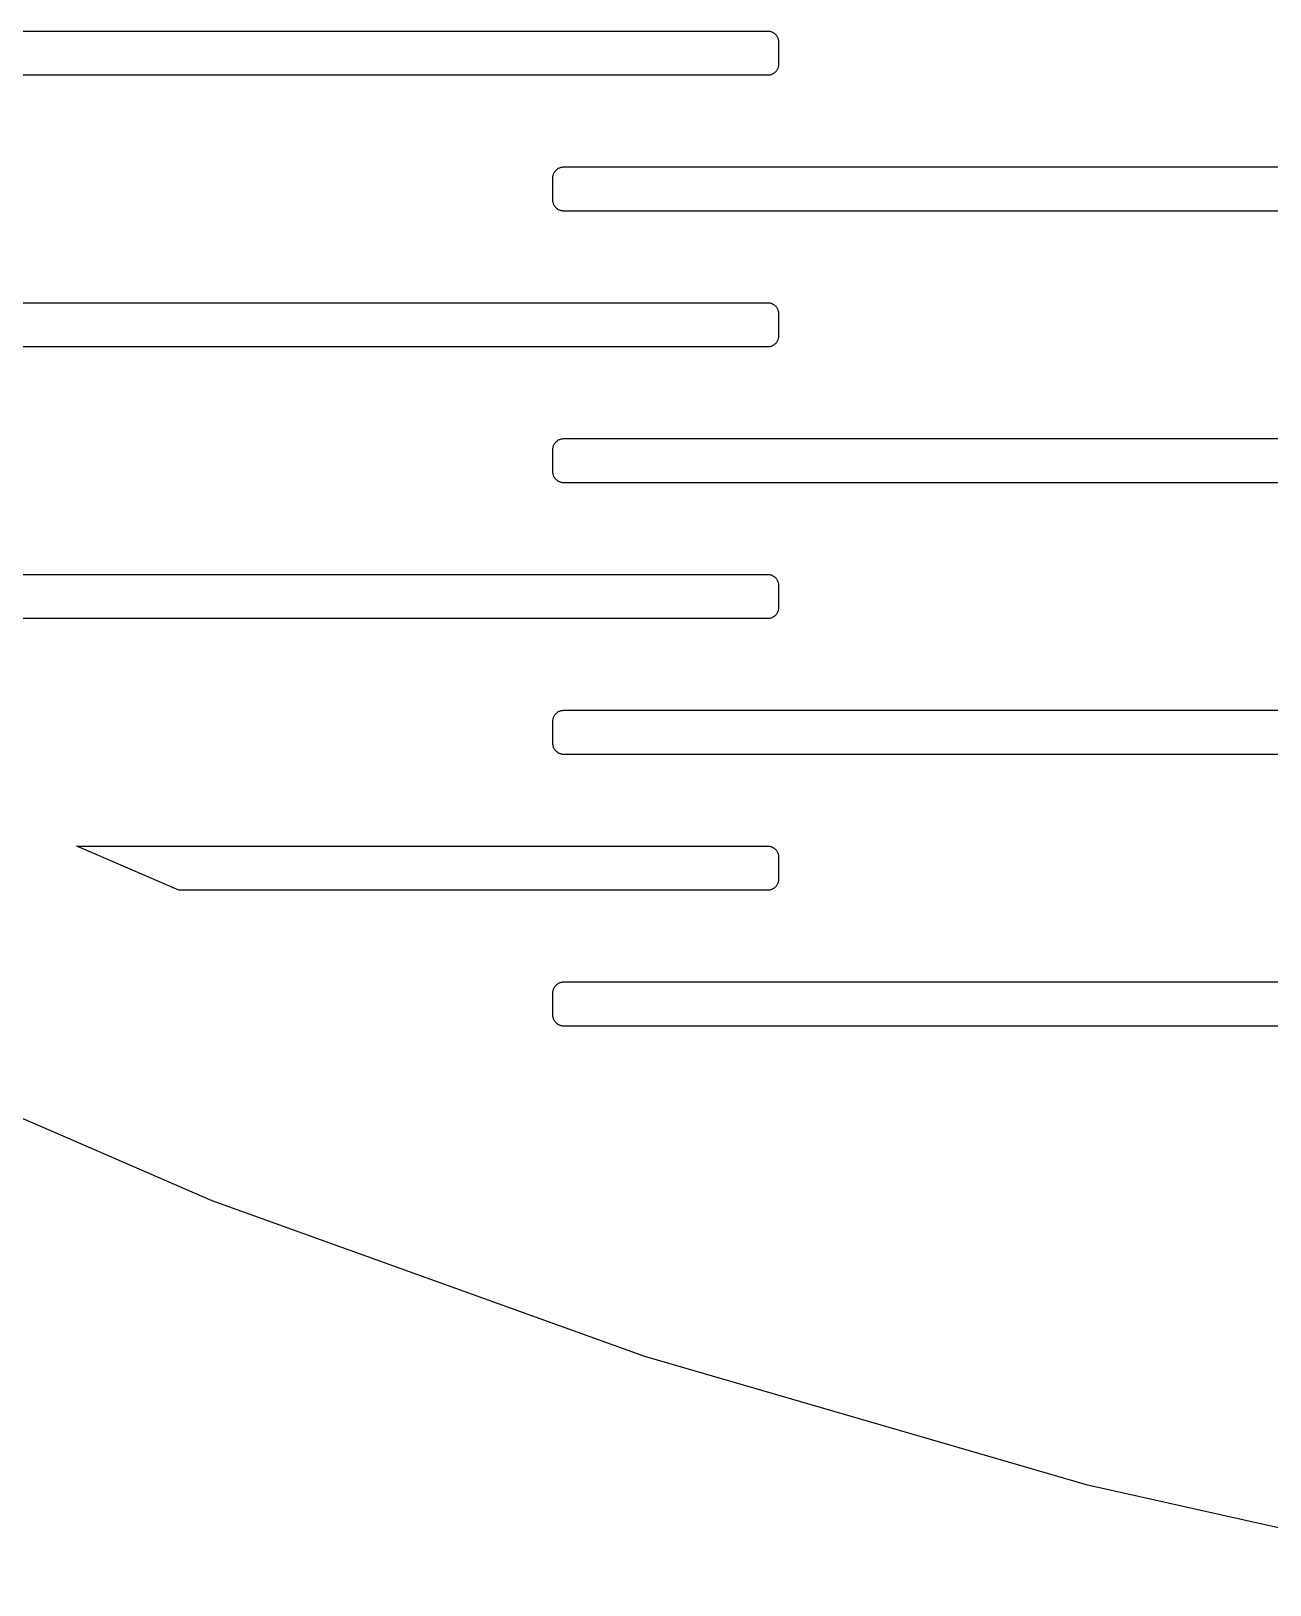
# Model space of a CAD drawing. Header units: metres. Extents: x -216 to 216, y -216 to 216.
# Drawn here: x -84.69 to -48.2, y -211.78 to -166.02 of the extents above; entities that cross this region are included whole.
import ezdxf

# ---------------------------------------------------------------- set-up
doc = ezdxf.new("R2010")
doc.units = ezdxf.units.M

msp = doc.modelspace()

# ---------------------------------------------------------------- linework, layer by layer
for p, q in [((-93.9972, -166.022), (-62.9972, -166.022)), ((-62.9972, -166.022), (-62.9768, -166.023)), ((-62.9768, -166.023), (-62.9565, -166.025)), ((-62.9565, -166.025), (-62.9363, -166.028)), ((-62.9363, -166.028), (-62.9164, -166.032)), ((-62.9164, -166.032), (-62.8968, -166.038)), ((-62.8968, -166.038), (-62.8775, -166.045)), ((-62.8775, -166.045), (-62.8588, -166.053)), ((-62.8588, -166.053), (-62.8406, -166.062)), ((-62.8406, -166.062), (-62.8231, -166.073)), ((-62.8231, -166.073), (-62.8062, -166.084)), ((-62.8062, -166.084), (-62.79, -166.097)), ((-62.79, -166.097), (-62.7747, -166.11)), ((-62.7747, -166.11), (-62.7603, -166.125)), ((-62.7603, -166.125), (-62.7468, -166.14)), ((-62.7468, -166.14), (-62.7343, -166.156)), ((-62.7343, -166.156), (-62.7228, -166.173)), ((-62.7228, -166.173), (-62.7124, -166.191)), ((-62.7124, -166.191), (-62.7031, -166.209)), ((-62.7031, -166.209), (-62.695, -166.228)), ((-62.695, -166.228), (-62.6881, -166.247)), ((-62.6881, -166.247), (-62.6824, -166.266)), ((-62.6824, -166.266), (-62.6779, -166.286)), ((-62.6779, -166.286), (-62.6748, -166.306)), ((-62.6748, -166.306), (-62.6728, -166.327)), ((-62.6728, -166.327), (-62.6722, -166.347)), ((-62.6722, -166.347), (-62.6722, -166.997)), ((-62.6722, -166.997), (-62.6728, -167.018)), ((-62.9972, -167.322), (-93.9972, -167.322)), ((-62.9768, -167.322), (-62.9972, -167.322)), ((-62.9565, -167.32), (-62.9768, -167.322)), ((-62.9363, -167.316), (-62.9565, -167.32)), ((-62.9164, -167.312), (-62.9363, -167.316)), ((-62.8968, -167.306), (-62.9164, -167.312)), ((-62.8775, -167.299), (-62.8968, -167.306)), ((-62.8588, -167.291), (-62.8775, -167.299)), ((-62.8406, -167.282), (-62.8588, -167.291)), ((-62.8231, -167.272), (-62.8406, -167.282)), ((-62.8062, -167.26), (-62.8231, -167.272)), ((-62.79, -167.248), (-62.8062, -167.26)), ((-62.7747, -167.234), (-62.79, -167.248)), ((-62.7603, -167.22), (-62.7747, -167.234)), ((-62.7468, -167.204), (-62.7603, -167.22)), ((-62.7343, -167.188), (-62.7468, -167.204)), ((-62.7228, -167.171), (-62.7343, -167.188)), ((-62.7124, -167.154), (-62.7228, -167.171)), ((-62.7031, -167.136), (-62.7124, -167.154)), ((-62.695, -167.117), (-62.7031, -167.136)), ((-62.6881, -167.098), (-62.695, -167.117)), ((-62.6824, -167.078), (-62.6881, -167.098)), ((-62.6779, -167.058), (-62.6824, -167.078)), ((-62.6748, -167.038), (-62.6779, -167.058)), ((-62.6728, -167.018), (-62.6748, -167.038)), ((-69.2994, -170.228), (-69.2913, -170.209)), ((-69.2913, -170.209), (-69.282, -170.191)), ((-69.282, -170.191), (-69.2716, -170.173)), ((-69.2716, -170.173), (-69.2601, -170.156)), ((-69.2601, -170.156), (-69.2476, -170.14)), ((-69.2476, -170.14), (-69.2341, -170.125)), ((-69.2341, -170.125), (-69.2197, -170.11)), ((-69.2197, -170.11), (-69.2044, -170.097)), ((-69.2044, -170.097), (-69.1882, -170.084)), ((-69.1882, -170.084), (-69.1713, -170.073)), ((-69.1713, -170.073), (-69.1538, -170.062)), ((-69.1538, -170.062), (-69.1356, -170.053)), ((-69.1356, -170.053), (-69.1168, -170.045)), ((-69.1168, -170.045), (-69.0976, -170.038)), ((-69.0976, -170.038), (-69.078, -170.032)), ((-69.078, -170.032), (-69.0581, -170.028)), ((-69.0581, -170.028), (-69.0379, -170.025)), ((-69.0379, -170.025), (-69.0176, -170.023)), ((-69.0176, -170.023), (-68.9972, -170.022)), ((-68.9972, -170.022), (-37.9972, -170.022)), ((-69.3222, -170.347), (-69.3215, -170.327)), ((-69.3222, -170.997), (-69.3222, -170.347)), ((-69.3215, -170.327), (-69.3196, -170.306)), ((-69.3196, -170.306), (-69.3164, -170.286)), ((-69.3164, -170.286), (-69.312, -170.266)), ((-69.312, -170.266), (-69.3063, -170.247)), ((-69.3063, -170.247), (-69.2994, -170.228)), ((-69.3215, -171.018), (-69.3222, -170.997)), ((-69.3196, -171.038), (-69.3215, -171.018)), ((-69.3164, -171.058), (-69.3196, -171.038)), ((-69.312, -171.078), (-69.3164, -171.058)), ((-69.3063, -171.098), (-69.312, -171.078)), ((-69.2994, -171.117), (-69.3063, -171.098)), ((-69.2913, -171.136), (-69.2994, -171.117)), ((-69.282, -171.154), (-69.2913, -171.136)), ((-69.2716, -171.171), (-69.282, -171.154)), ((-69.2601, -171.188), (-69.2716, -171.171)), ((-69.2476, -171.204), (-69.2601, -171.188)), ((-69.2341, -171.22), (-69.2476, -171.204)), ((-69.2197, -171.234), (-69.2341, -171.22)), ((-69.2044, -171.248), (-69.2197, -171.234)), ((-69.1882, -171.26), (-69.2044, -171.248)), ((-69.1713, -171.272), (-69.1882, -171.26)), ((-69.1538, -171.282), (-69.1713, -171.272)), ((-69.1356, -171.291), (-69.1538, -171.282)), ((-69.1168, -171.299), (-69.1356, -171.291)), ((-69.0976, -171.306), (-69.1168, -171.299)), ((-69.078, -171.312), (-69.0976, -171.306)), ((-69.0581, -171.316), (-69.078, -171.312)), ((-69.0379, -171.32), (-69.0581, -171.316)), ((-69.0176, -171.322), (-69.0379, -171.32)), ((-68.9972, -171.322), (-69.0176, -171.322)), ((-37.9972, -171.322), (-68.9972, -171.322)), ((-93.9972, -174.022), (-62.9972, -174.022)), ((-62.9972, -174.022), (-62.9768, -174.023)), ((-62.9768, -174.023), (-62.9565, -174.025)), ((-62.9565, -174.025), (-62.9363, -174.028)), ((-62.9363, -174.028), (-62.9164, -174.032)), ((-62.9164, -174.032), (-62.8968, -174.038)), ((-62.8968, -174.038), (-62.8775, -174.045)), ((-62.8775, -174.045), (-62.8588, -174.053)), ((-62.8588, -174.053), (-62.8406, -174.062)), ((-62.8406, -174.062), (-62.8231, -174.073)), ((-62.8231, -174.073), (-62.8062, -174.084)), ((-62.8062, -174.084), (-62.79, -174.097)), ((-62.79, -174.097), (-62.7747, -174.11)), ((-62.7747, -174.11), (-62.7603, -174.125)), ((-62.7603, -174.125), (-62.7468, -174.14)), ((-62.7468, -174.14), (-62.7343, -174.156)), ((-62.7343, -174.156), (-62.7228, -174.173)), ((-62.7228, -174.173), (-62.7124, -174.191)), ((-62.7124, -174.191), (-62.7031, -174.209)), ((-62.7031, -174.209), (-62.695, -174.228)), ((-62.695, -174.228), (-62.6881, -174.247)), ((-62.6881, -174.247), (-62.6824, -174.266)), ((-62.6824, -174.266), (-62.6779, -174.286)), ((-62.6779, -174.286), (-62.6748, -174.306)), ((-62.6748, -174.306), (-62.6728, -174.327)), ((-62.6728, -174.327), (-62.6722, -174.347)), ((-62.6722, -174.347), (-62.6722, -174.997)), ((-62.7747, -175.234), (-62.79, -175.248)), ((-62.7603, -175.22), (-62.7747, -175.234)), ((-62.7468, -175.204), (-62.7603, -175.22)), ((-62.7343, -175.188), (-62.7468, -175.204)), ((-62.7228, -175.171), (-62.7343, -175.188)), ((-62.7124, -175.154), (-62.7228, -175.171)), ((-62.7031, -175.136), (-62.7124, -175.154)), ((-62.695, -175.117), (-62.7031, -175.136)), ((-62.6881, -175.098), (-62.695, -175.117)), ((-62.6824, -175.078), (-62.6881, -175.098)), ((-62.6779, -175.058), (-62.6824, -175.078)), ((-62.6748, -175.038), (-62.6779, -175.058)), ((-62.6728, -175.018), (-62.6748, -175.038)), ((-62.6722, -174.997), (-62.6728, -175.018)), ((-62.9972, -175.322), (-93.9972, -175.322)), ((-62.9768, -175.322), (-62.9972, -175.322)), ((-62.9565, -175.32), (-62.9768, -175.322)), ((-62.9363, -175.316), (-62.9565, -175.32)), ((-62.9164, -175.312), (-62.9363, -175.316)), ((-62.8968, -175.306), (-62.9164, -175.312)), ((-62.8775, -175.299), (-62.8968, -175.306)), ((-62.8588, -175.291), (-62.8775, -175.299)), ((-62.8406, -175.282), (-62.8588, -175.291)), ((-62.8231, -175.272), (-62.8406, -175.282)), ((-62.8062, -175.26), (-62.8231, -175.272)), ((-62.79, -175.248), (-62.8062, -175.26)), ((-69.3222, -178.347), (-69.3215, -178.327)), ((-69.3222, -178.997), (-69.3222, -178.347)), ((-69.3215, -178.327), (-69.3196, -178.306)), ((-69.3196, -178.306), (-69.3164, -178.286)), ((-69.3164, -178.286), (-69.312, -178.266)), ((-69.312, -178.266), (-69.3063, -178.247)), ((-69.3063, -178.247), (-69.2994, -178.228)), ((-69.2994, -178.228), (-69.2913, -178.209)), ((-69.2913, -178.209), (-69.282, -178.191)), ((-69.282, -178.191), (-69.2716, -178.173)), ((-69.2716, -178.173), (-69.2601, -178.156)), ((-69.2601, -178.156), (-69.2476, -178.14)), ((-69.2476, -178.14), (-69.2341, -178.125)), ((-69.2341, -178.125), (-69.2197, -178.11)), ((-69.2197, -178.11), (-69.2044, -178.097)), ((-69.2044, -178.097), (-69.1882, -178.084)), ((-69.1882, -178.084), (-69.1713, -178.073)), ((-69.1713, -178.073), (-69.1538, -178.062)), ((-69.1538, -178.062), (-69.1356, -178.053)), ((-69.1356, -178.053), (-69.1168, -178.045)), ((-69.1168, -178.045), (-69.0976, -178.038)), ((-69.0976, -178.038), (-69.078, -178.032)), ((-69.078, -178.032), (-69.0581, -178.028)), ((-69.0581, -178.028), (-69.0379, -178.025)), ((-69.0379, -178.025), (-69.0176, -178.023)), ((-69.0176, -178.023), (-68.9972, -178.022)), ((-68.9972, -178.022), (-37.9972, -178.022)), ((-69.3215, -179.018), (-69.3222, -178.997)), ((-69.3196, -179.038), (-69.3215, -179.018)), ((-69.3164, -179.058), (-69.3196, -179.038)), ((-69.312, -179.078), (-69.3164, -179.058)), ((-69.3063, -179.098), (-69.312, -179.078)), ((-69.2994, -179.117), (-69.3063, -179.098)), ((-69.2913, -179.136), (-69.2994, -179.117)), ((-69.282, -179.154), (-69.2913, -179.136)), ((-69.2716, -179.171), (-69.282, -179.154)), ((-69.2601, -179.188), (-69.2716, -179.171)), ((-69.2476, -179.204), (-69.2601, -179.188)), ((-69.2341, -179.22), (-69.2476, -179.204)), ((-69.2197, -179.234), (-69.2341, -179.22)), ((-69.2044, -179.248), (-69.2197, -179.234)), ((-69.1882, -179.26), (-69.2044, -179.248)), ((-69.1713, -179.272), (-69.1882, -179.26)), ((-69.1538, -179.282), (-69.1713, -179.272)), ((-69.1356, -179.291), (-69.1538, -179.282)), ((-69.1168, -179.299), (-69.1356, -179.291)), ((-69.0976, -179.306), (-69.1168, -179.299)), ((-69.078, -179.312), (-69.0976, -179.306)), ((-69.0581, -179.316), (-69.078, -179.312)), ((-69.0379, -179.32), (-69.0581, -179.316)), ((-69.0176, -179.322), (-69.0379, -179.32)), ((-68.9972, -179.322), (-69.0176, -179.322)), ((-37.9972, -179.322), (-68.9972, -179.322)), ((-93.9972, -182.022), (-62.9972, -182.022)), ((-62.9972, -182.022), (-62.9768, -182.023)), ((-62.9768, -182.023), (-62.9565, -182.025)), ((-62.9565, -182.025), (-62.9363, -182.028)), ((-62.9363, -182.028), (-62.9164, -182.032)), ((-62.9164, -182.032), (-62.8968, -182.038)), ((-62.8968, -182.038), (-62.8775, -182.045)), ((-62.8775, -182.045), (-62.8588, -182.053)), ((-62.8588, -182.053), (-62.8406, -182.062)), ((-62.8406, -182.062), (-62.8231, -182.073)), ((-62.8231, -182.073), (-62.8062, -182.084)), ((-62.8062, -182.084), (-62.79, -182.097)), ((-62.79, -182.097), (-62.7747, -182.11)), ((-62.7747, -182.11), (-62.7603, -182.125)), ((-62.7603, -182.125), (-62.7468, -182.14)), ((-62.7468, -182.14), (-62.7343, -182.156)), ((-62.7343, -182.156), (-62.7228, -182.173)), ((-62.7228, -182.173), (-62.7124, -182.191)), ((-62.7124, -182.191), (-62.7031, -182.209)), ((-62.7031, -182.209), (-62.695, -182.228)), ((-62.695, -182.228), (-62.6881, -182.247)), ((-62.6881, -182.247), (-62.6824, -182.266)), ((-62.6824, -182.266), (-62.6779, -182.286)), ((-62.6779, -182.286), (-62.6748, -182.306)), ((-62.6748, -182.306), (-62.6728, -182.327)), ((-62.6728, -182.327), (-62.6722, -182.347)), ((-62.6722, -182.347), (-62.6722, -182.997)), ((-62.6728, -183.018), (-62.6748, -183.038)), ((-62.6722, -182.997), (-62.6728, -183.018)), ((-62.9972, -183.322), (-93.9972, -183.322)), ((-62.9768, -183.322), (-62.9972, -183.322)), ((-62.9565, -183.32), (-62.9768, -183.322)), ((-62.9363, -183.316), (-62.9565, -183.32)), ((-62.9164, -183.312), (-62.9363, -183.316)), ((-62.8968, -183.306), (-62.9164, -183.312)), ((-62.8775, -183.299), (-62.8968, -183.306)), ((-62.8588, -183.291), (-62.8775, -183.299)), ((-62.8406, -183.282), (-62.8588, -183.291)), ((-62.8231, -183.272), (-62.8406, -183.282)), ((-62.8062, -183.26), (-62.8231, -183.272)), ((-62.79, -183.248), (-62.8062, -183.26)), ((-62.7747, -183.234), (-62.79, -183.248)), ((-62.7603, -183.22), (-62.7747, -183.234)), ((-62.7468, -183.204), (-62.7603, -183.22)), ((-62.7343, -183.188), (-62.7468, -183.204)), ((-62.7228, -183.171), (-62.7343, -183.188)), ((-62.7124, -183.154), (-62.7228, -183.171)), ((-62.7031, -183.136), (-62.7124, -183.154)), ((-62.695, -183.117), (-62.7031, -183.136)), ((-62.6881, -183.098), (-62.695, -183.117)), ((-62.6824, -183.078), (-62.6881, -183.098)), ((-62.6779, -183.058), (-62.6824, -183.078)), ((-62.6748, -183.038), (-62.6779, -183.058)), ((-69.2994, -186.228), (-69.2913, -186.209)), ((-69.2913, -186.209), (-69.282, -186.191)), ((-69.282, -186.191), (-69.2716, -186.173)), ((-69.2716, -186.173), (-69.2601, -186.156)), ((-69.2601, -186.156), (-69.2476, -186.14)), ((-69.2476, -186.14), (-69.2341, -186.125)), ((-69.2341, -186.125), (-69.2197, -186.11)), ((-69.2197, -186.11), (-69.2044, -186.097)), ((-69.2044, -186.097), (-69.1882, -186.084)), ((-69.1882, -186.084), (-69.1713, -186.073)), ((-69.1713, -186.073), (-69.1538, -186.062)), ((-69.1538, -186.062), (-69.1356, -186.053)), ((-69.1356, -186.053), (-69.1168, -186.045)), ((-69.1168, -186.045), (-69.0976, -186.038)), ((-69.0976, -186.038), (-69.078, -186.032)), ((-69.078, -186.032), (-69.0581, -186.028)), ((-69.0581, -186.028), (-69.0379, -186.025)), ((-69.0379, -186.025), (-69.0176, -186.023)), ((-69.0176, -186.023), (-68.9972, -186.022)), ((-68.9972, -186.022), (-37.9972, -186.022)), ((-69.3222, -186.347), (-69.3215, -186.327)), ((-69.3222, -186.997), (-69.3222, -186.347)), ((-69.3215, -186.327), (-69.3196, -186.306)), ((-69.3196, -186.306), (-69.3164, -186.286)), ((-69.3164, -186.286), (-69.312, -186.266)), ((-69.312, -186.266), (-69.3063, -186.247)), ((-69.3063, -186.247), (-69.2994, -186.228)), ((-69.3215, -187.018), (-69.3222, -186.997)), ((-69.3196, -187.038), (-69.3215, -187.018)), ((-69.3164, -187.058), (-69.3196, -187.038)), ((-69.312, -187.078), (-69.3164, -187.058)), ((-69.3063, -187.098), (-69.312, -187.078)), ((-69.2994, -187.117), (-69.3063, -187.098)), ((-69.2913, -187.136), (-69.2994, -187.117)), ((-69.282, -187.154), (-69.2913, -187.136)), ((-69.2716, -187.171), (-69.282, -187.154)), ((-69.2601, -187.188), (-69.2716, -187.171)), ((-69.2476, -187.204), (-69.2601, -187.188)), ((-69.2341, -187.22), (-69.2476, -187.204)), ((-69.2197, -187.234), (-69.2341, -187.22)), ((-69.2044, -187.248), (-69.2197, -187.234)), ((-69.1882, -187.26), (-69.2044, -187.248)), ((-69.1713, -187.272), (-69.1882, -187.26)), ((-69.1538, -187.282), (-69.1713, -187.272)), ((-69.1356, -187.291), (-69.1538, -187.282)), ((-69.1168, -187.299), (-69.1356, -187.291)), ((-69.0976, -187.306), (-69.1168, -187.299)), ((-69.078, -187.312), (-69.0976, -187.306)), ((-69.0581, -187.316), (-69.078, -187.312)), ((-69.0379, -187.32), (-69.0581, -187.316)), ((-69.0176, -187.322), (-69.0379, -187.32)), ((-68.9972, -187.322), (-69.0176, -187.322)), ((-37.9972, -187.322), (-68.9972, -187.322)), ((-80.3427, -191.322), (-83.3468, -190.022)), ((-83.3468, -190.022), (-62.9972, -190.022)), ((-62.9972, -190.022), (-62.9768, -190.023)), ((-62.9768, -190.023), (-62.9565, -190.025)), ((-62.9565, -190.025), (-62.9363, -190.028)), ((-62.9363, -190.028), (-62.9164, -190.032)), ((-62.9164, -190.032), (-62.8968, -190.038)), ((-62.8968, -190.038), (-62.8775, -190.045)), ((-62.8775, -190.045), (-62.8588, -190.053)), ((-62.8588, -190.053), (-62.8406, -190.062)), ((-62.8406, -190.062), (-62.8231, -190.073)), ((-62.8231, -190.073), (-62.8062, -190.084)), ((-62.8062, -190.084), (-62.79, -190.097)), ((-62.79, -190.097), (-62.7747, -190.11)), ((-62.7747, -190.11), (-62.7603, -190.125)), ((-62.7603, -190.125), (-62.7468, -190.14)), ((-62.7468, -190.14), (-62.7343, -190.156)), ((-62.7343, -190.156), (-62.7228, -190.173)), ((-62.7228, -190.173), (-62.7124, -190.191)), ((-62.7124, -190.191), (-62.7031, -190.209)), ((-62.7031, -190.209), (-62.695, -190.228)), ((-62.695, -190.228), (-62.6881, -190.247)), ((-62.6881, -190.247), (-62.6824, -190.266)), ((-62.6824, -190.266), (-62.6779, -190.286)), ((-62.6779, -190.286), (-62.6748, -190.306)), ((-62.6748, -190.306), (-62.6728, -190.327)), ((-62.6728, -190.327), (-62.6722, -190.347)), ((-62.6722, -190.347), (-62.6722, -190.997)), ((-62.8062, -191.26), (-62.8231, -191.272)), ((-62.79, -191.248), (-62.8062, -191.26)), ((-62.7747, -191.234), (-62.79, -191.248)), ((-62.7603, -191.22), (-62.7747, -191.234)), ((-62.7468, -191.204), (-62.7603, -191.22)), ((-62.7343, -191.188), (-62.7468, -191.204)), ((-62.7228, -191.171), (-62.7343, -191.188)), ((-62.7124, -191.154), (-62.7228, -191.171)), ((-62.7031, -191.136), (-62.7124, -191.154)), ((-62.695, -191.117), (-62.7031, -191.136)), ((-62.6881, -191.098), (-62.695, -191.117)), ((-62.6824, -191.078), (-62.6881, -191.098)), ((-62.6779, -191.058), (-62.6824, -191.078)), ((-62.6748, -191.038), (-62.6779, -191.058)), ((-62.6728, -191.018), (-62.6748, -191.038)), ((-62.6722, -190.997), (-62.6728, -191.018)), ((-62.9972, -191.322), (-80.3427, -191.322)), ((-62.9768, -191.322), (-62.9972, -191.322)), ((-62.9565, -191.32), (-62.9768, -191.322)), ((-62.9363, -191.316), (-62.9565, -191.32)), ((-62.9164, -191.312), (-62.9363, -191.316)), ((-62.8968, -191.306), (-62.9164, -191.312)), ((-62.8775, -191.299), (-62.8968, -191.306)), ((-62.8588, -191.291), (-62.8775, -191.299)), ((-62.8406, -191.282), (-62.8588, -191.291)), ((-62.8231, -191.272), (-62.8406, -191.282)), ((-69.3222, -194.347), (-69.3215, -194.327)), ((-69.3222, -194.997), (-69.3222, -194.347)), ((-69.3215, -194.327), (-69.3196, -194.306)), ((-69.3196, -194.306), (-69.3164, -194.286)), ((-69.3164, -194.286), (-69.312, -194.266)), ((-69.312, -194.266), (-69.3063, -194.247)), ((-69.3063, -194.247), (-69.2994, -194.228)), ((-69.2994, -194.228), (-69.2913, -194.209)), ((-69.2913, -194.209), (-69.282, -194.191)), ((-69.282, -194.191), (-69.2716, -194.173)), ((-69.2716, -194.173), (-69.2601, -194.156)), ((-69.2601, -194.156), (-69.2476, -194.14)), ((-69.2476, -194.14), (-69.2341, -194.125)), ((-69.2341, -194.125), (-69.2197, -194.11)), ((-69.2197, -194.11), (-69.2044, -194.097)), ((-69.2044, -194.097), (-69.1882, -194.084)), ((-69.1882, -194.084), (-69.1713, -194.073)), ((-69.1713, -194.073), (-69.1538, -194.062)), ((-69.1538, -194.062), (-69.1356, -194.053)), ((-69.1356, -194.053), (-69.1168, -194.045)), ((-69.1168, -194.045), (-69.0976, -194.038)), ((-69.0976, -194.038), (-69.078, -194.032)), ((-69.078, -194.032), (-69.0581, -194.028)), ((-69.0581, -194.028), (-69.0379, -194.025)), ((-69.0379, -194.025), (-69.0176, -194.023)), ((-69.0176, -194.023), (-68.9972, -194.022)), ((-68.9972, -194.022), (-37.9972, -194.022)), ((-91.7968, -195.078), (-79.3666, -200.457)), ((-69.3215, -195.018), (-69.3222, -194.997)), ((-69.3196, -195.038), (-69.3215, -195.018)), ((-69.3164, -195.058), (-69.3196, -195.038)), ((-69.312, -195.078), (-69.3164, -195.058)), ((-69.3063, -195.098), (-69.312, -195.078)), ((-69.2994, -195.117), (-69.3063, -195.098)), ((-69.2913, -195.136), (-69.2994, -195.117)), ((-69.282, -195.154), (-69.2913, -195.136)), ((-69.2716, -195.171), (-69.282, -195.154)), ((-69.2601, -195.188), (-69.2716, -195.171)), ((-69.2476, -195.204), (-69.2601, -195.188)), ((-69.2341, -195.22), (-69.2476, -195.204)), ((-69.2197, -195.234), (-69.2341, -195.22)), ((-69.2044, -195.248), (-69.2197, -195.234)), ((-69.1882, -195.26), (-69.2044, -195.248)), ((-69.1713, -195.272), (-69.1882, -195.26)), ((-69.1538, -195.282), (-69.1713, -195.272)), ((-69.1356, -195.291), (-69.1538, -195.282)), ((-69.1168, -195.299), (-69.1356, -195.291)), ((-69.0976, -195.306), (-69.1168, -195.299)), ((-69.078, -195.312), (-69.0976, -195.306)), ((-69.0581, -195.316), (-69.078, -195.312)), ((-69.0379, -195.32), (-69.0581, -195.316)), ((-69.0176, -195.322), (-69.0379, -195.32)), ((-68.9972, -195.322), (-69.0176, -195.322)), ((-37.9972, -195.322), (-68.9972, -195.322)), ((-79.3666, -200.457), (-66.6232, -205.045)), ((-66.6232, -205.045), (-53.6168, -208.824)), ((-53.6168, -208.824), (-40.3989, -211.778))]:
    msp.add_line(p, q)

doc.saveas('drawing.dxf')
